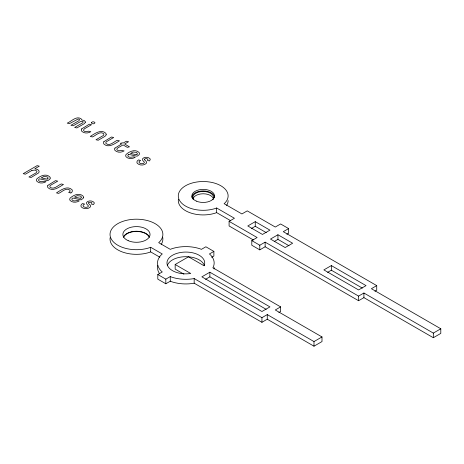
<?xml version="1.0" encoding="UTF-8"?>
<svg xmlns="http://www.w3.org/2000/svg" width="464" height="464" viewBox="0 0 464 464"><rect width="100%" height="100%" fill="white"/><g stroke="black" fill="none" stroke-linecap="round" stroke-linejoin="round"><path stroke-width="0.7" d="M70.911 192.943L72.019 191.997L72.401 190.849L72.036 189.712C67.234 185.182 60.714 190.257 56.463 192.891L58.684 193.389C61.95 192.015 66.265 187.05 69.989 190.205L69.994 191.504L68.655 192.467L70.87 192.966M31.888 170.45L25.416 174.186L23.2 173.681L37.097 165.66L39.312 166.164L34.899 168.71L37.625 169.54L38.756 170.503L39.138 171.639L38.767 172.782L31.146 177.492L28.925 176.993L36.07 172.863L36.94 171.651L36.726 171.001L35.113 170.073L31.946 170.416M253.39 239.998L229.094 225.968L229.094 221.345L234.436 218.266L216.647 207.994L215.656 208.377A24.917 14.384 0 0 1 178.657 198.412A24.917 14.384 0 0 1 207.524 181.749A24.917 14.384 0 0 1 224.779 203.11L224.118 203.679L241.912 213.95L247.248 210.865L275.28 227.047L280.621 223.967L288.631 228.59L288.631 233.212L286.851 234.245M278.841 312.539L280.621 311.512L280.621 306.89L275.28 309.975L321.999 336.945L321.999 341.568L313.989 346.196L267.27 319.22L261.934 322.306L194.172 283.185L193.175 283.376A28.316 16.35 0 0 1 171.686 281.747L170.276 281.201L165.822 283.771L157.812 279.148L157.812 274.52L162.267 271.95L161.321 271.138A28.316 16.35 0 0 1 161.321 254.788L162.267 253.97L150.667 247.277L149.669 247.66A26.431 15.26 0 0 1 110.432 237.098A26.431 15.26 0 0 1 141.044 219.42A26.431 15.26 0 0 1 159.343 242.075L158.676 242.655L170.276 249.348L171.686 248.803A28.316 16.35 0 0 1 200.001 248.803L201.417 249.348L205.871 246.778L213.875 251.401L213.875 256.029L211.654 257.311M175.166 264.503L188.517 256.795L204.079 265.785A18.879 10.898 0 0 0 187.491 252.103A18.879 10.898 0 0 0 167.04 263.912A18.879 10.898 0 0 0 190.733 273.487L175.166 264.503L175.166 269.126L183.883 274.16M255.258 221.653L247.782 225.968L262.467 234.448L269.944 230.132L255.258 221.653L255.258 226.281L266.272 232.638M251.523 228.439L255.258 226.281M157.812 274.52L165.822 279.148L170.276 276.573L171.686 277.118A28.316 16.35 0 0 0 193.175 278.754L194.172 278.557L261.934 317.678L267.27 314.598L313.989 341.568L321.999 336.945M213.875 251.401L209.426 253.97L210.366 254.788A28.316 16.35 0 0 1 213.196 267.194L212.86 267.769L280.621 306.89M374.947 291.27L376.727 290.244L376.727 285.621L371.386 288.701L440.8 328.779L440.8 333.401L433.324 337.717L363.915 297.644L358.573 300.724L265.135 246.778L259.794 249.864L251.79 245.236L251.79 240.613L257.126 237.533L229.094 221.345M209.873 272.211L201.863 276.834L261.934 311.512L269.944 306.89L209.873 272.211L209.873 276.834L266.185 309.349M251.79 240.613L259.794 245.236L265.135 242.156L358.573 296.102L363.915 293.016L433.324 333.094L440.8 328.779M277.948 234.755L270.477 239.07L285.157 247.55L292.633 243.235L277.948 234.755L277.948 239.378L288.962 245.74M288.631 228.59L283.289 231.675L376.727 285.621M205.558 279.322L209.873 276.834M274.212 241.535L277.948 239.378M331.342 265.582L323.866 269.897L358.573 289.936L366.05 285.621L331.342 265.582L331.342 270.205L362.332 288.098M327.607 272.362L331.342 270.205M230.753 220.765L216.647 212.616L215.656 212.999A24.917 14.384 0 0 1 189.811 212.674A24.917 14.384 0 0 1 178.373 199.282M159.825 257.189L150.667 251.9L149.669 252.288A26.431 15.26 0 0 1 122.258 251.94A26.431 15.26 0 0 1 110.13 237.742M128.795 154.39L137.071 156.229L139.13 154.732L139.473 153.607L139.061 152.447C135.233 148.753 129.346 151.473 126.028 154.512L125.651 155.649L126.028 156.786C128.418 159.216 132.536 158.978 135.279 157.261C132.948 155.921 130.111 158.642 128.087 156.298A2.993 1.728 0 0 1 128.795 154.39M433.324 333.094L433.324 337.717M363.915 293.016L363.915 297.644M358.573 296.102L358.573 300.724M313.989 341.568L313.989 346.196M267.27 314.598L267.27 319.22M265.135 242.156L265.135 246.778M261.934 317.678L261.934 322.306M259.794 245.236L259.794 249.864M216.647 207.994L216.647 212.616M194.172 278.557L194.172 283.185M170.276 276.573L170.276 281.201M165.822 279.148L165.822 283.771M150.667 247.277L150.667 251.9M123.691 237.098A13.212 7.627 0 0 1 136.457 231.443A13.212 7.627 0 0 1 149.222 237.098M167.255 265.692A18.879 10.898 0 0 1 185.844 256.685A18.879 10.898 0 0 1 204.438 265.692M214.165 267.589A28.316 16.35 0 0 1 214.055 269.01M159.686 273.841A28.316 16.35 0 0 1 157.772 265.454M162.661 237.081A26.431 15.26 0 0 1 161.194 244.447M123.331 237.04A13.589 7.847 0 0 1 136.457 231.223A13.589 7.847 0 0 1 149.588 237.04M228.12 200.541A24.917 14.384 0 0 1 226.612 205.459M193.604 199.752A10.382 5.997 0 0 1 203.197 191.464A10.382 5.997 0 0 1 212.79 199.752M192.908 198.986A10.382 5.997 0 0 1 203.197 193.772A10.382 5.997 0 0 1 213.492 198.986M191.87 197.455A11.327 6.537 0 0 1 203.197 190.919A11.327 6.537 0 0 1 214.525 197.455M88.612 202.797L88.641 203.534L90.173 204.978L90.59 205.999L90.277 207.031C87.911 209.357 83.543 209.223 81.229 206.886L80.898 205.796L81.287 204.607L82.412 203.574L84.628 204.073L83.236 205.071L83.021 205.714L83.909 206.927L85.904 207.414L87.795 206.967L88.456 205.941L86.681 203.945L86.606 202.403C88.398 200.309 92.162 200.5 94.041 202.362L94.273 203.238L93.519 204.572L91.507 204.125L91.936 202.861L90.927 202.281L89.54 202.269L88.612 202.797M144.594 159.158L144.623 159.894L146.154 161.339L146.566 162.359L146.259 163.392C143.892 165.718 139.519 165.578 137.205 163.241L136.88 162.151L137.263 160.967L138.394 159.929L140.609 160.434L139.212 161.431L138.997 162.075L139.884 163.287L141.88 163.769L143.77 163.328L144.437 162.296L142.657 160.306L142.581 158.758C144.379 156.67 148.144 156.861 150.017 158.717L150.249 159.599L149.501 160.933L147.482 160.48L147.912 159.216L146.908 158.636L145.516 158.63L144.594 159.158M50.228 178.043L49.886 179.168L47.827 180.664L39.55 178.826A2.993 1.728 0 0 0 38.843 180.734C40.867 183.077 43.703 180.357 46.035 181.702C43.291 183.413 39.179 183.651 36.784 181.221L36.412 180.084L36.784 178.947C40.101 175.908 45.988 173.188 49.816 176.888L50.228 178.043M83.491 197.246L83.155 198.372L81.09 199.868L72.819 198.035A2.993 1.728 0 0 0 72.111 199.938C74.136 202.281 76.966 199.566 79.298 200.906C76.56 202.617 72.442 202.855 70.052 200.425L69.675 199.294L70.052 198.157C73.364 195.112 79.257 192.392 83.079 196.092L83.491 197.246M47.879 185.351L47.508 186.493L47.891 187.63C52.693 192.154 59.201 187.073 63.446 184.452L61.231 183.947C57.965 185.298 53.656 190.298 49.944 187.143L49.921 185.838L50.576 185.269L57.722 181.146L55.5 180.641L47.879 185.351M81.681 128.905L81.31 130.048L81.693 131.19C84.059 133.591 88.131 133.458 90.845 131.701L88.63 131.202L85.364 131.619A2.987 1.728 0 0 1 83.508 130.036L84.378 128.824L91.518 124.7L89.303 124.195L81.681 128.905M103.855 141.711L103.489 142.854L103.872 143.991C108.669 148.515 115.176 143.434 119.428 140.807L117.206 140.308C113.947 141.653 109.632 146.659 105.925 143.504L105.896 142.193L106.552 141.624L113.697 137.501L111.482 137.002L103.855 141.711M106.204 134.403L105.838 135.54L104.713 136.497L98.211 140.25L95.996 139.751L103.141 135.627L103.797 135.059L103.791 133.76C100.067 130.616 95.752 135.563 92.487 136.944L90.265 136.445C94.517 133.818 101.024 128.737 105.821 133.261L106.204 134.403M114.944 148.115L114.573 149.251L114.956 150.394C117.328 152.795 121.4 152.662 124.114 150.904L121.893 150.406L118.587 150.812L116.998 149.895L116.771 149.24L117.641 148.028L123.053 144.907L127.275 147.343L129.491 146.844L124.596 144.014L128.557 141.729L126.341 141.224L123.053 143.127L122.531 142.825L120.315 143.324L121.51 144.014L114.944 148.115M91.576 122.415L91.565 123.204L92.527 123.76L93.896 123.755L95.016 122.792L93.925 121.841L92.556 121.846L91.576 122.415M85.515 122.096L84.378 123.61L76.885 127.936L74.669 127.438L82.807 122.751L83.213 121.748L82.389 121.272L80.643 121.493L73.173 125.796L70.951 125.292L79.095 120.605L79.501 119.602A1.467 0.847 0 0 0 78.068 119.068L69.461 123.65L67.239 123.151C71.369 121.417 76.815 115.147 81.513 119.138L81.78 119.944L84.384 120.576L85.515 122.096M47.844 178.657L47.27 179.191L41.238 177.851L43.947 176.465L47.096 176.813A2.981 1.723 0 0 1 47.844 178.657M81.107 197.867L80.539 198.395L74.507 197.061L77.21 195.675L80.359 196.017A2.981 1.723 0 0 1 81.107 197.867M137.089 154.222L136.515 154.756L130.483 153.416L133.191 152.03L136.335 152.378A2.981 1.723 0 0 1 137.089 154.222M128.186 240.671A13.589 7.847 0 0 0 149.93 235.474A13.589 7.847 0 0 0 131.254 227.198A13.589 7.847 0 0 0 128.186 240.671M196.307 201.103A11.327 6.537 0 0 0 214.426 196.771A11.327 6.537 0 0 0 198.865 189.875A11.327 6.537 0 0 0 196.307 201.103"/></g></svg>
